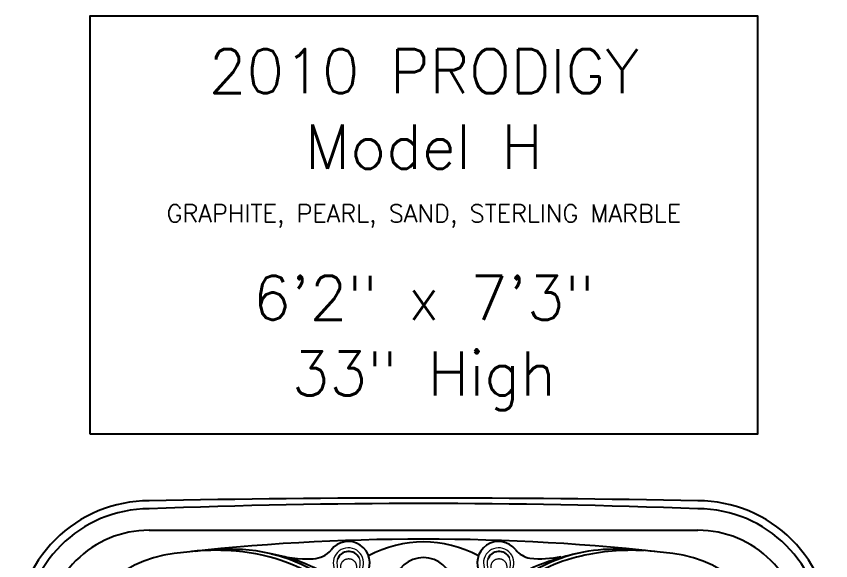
# Model space of a CAD drawing. Extents: x 649 to 723, y 631 to 778.
# Drawn here: x 649 to 722.9, y 729 to 778.4 of the extents above; entities that cross this region are included whole.
import ezdxf
from ezdxf.enums import TextEntityAlignment as Align

# ---------------------------------------------------------------- set-up
doc = ezdxf.new("R2010")
doc.units = 0
doc.header["$MEASUREMENT"] = 0
for name, color, linetype in [('1', 4, 'Continuous'), ('DIM', 3, 'Continuous'), ('DOMESTIC', 7, 'Continuous')]:
    doc.layers.add(name, color=color, linetype=linetype)
doc.styles.add('SIMPLEX', font='simplex')
doc.styles.get("Standard").update_dxf_attribs({"font": 'simplex.shx', "height": 20})

# ---------------------------------------------------------------- blocks, each defined once
blk = doc.blocks.new('air')
at = {"color": 4, "linetype": 'Continuous', "lineweight": 15}
for start, end in [(220.74925, 142.94939), (165.1969, 197.81316)]:
    blk.add_arc((0, 0), 1.375, start, end, dxfattribs=at)
at = {"layer": '1', "linetype": 'Continuous', "lineweight": 15}
blk.add_line((-1.521, -0.646), (-1.523, -0.644), dxfattribs=at)
at = {"layer": '1', "linetype": 'Continuous', "lineweight": 15, "flags": 128}
blk.add_lwpolyline([(-0.81, 0.621), (-0.905, 0.587), (-0.999, 0.549), (-1.092, 0.505), (-1.181, 0.456), (-1.267, 0.4), (-1.347, 0.337), (-1.405, 0.282), (-1.457, 0.221), (-1.487, 0.176), (-1.512, 0.128), (-1.531, 0.077), (-1.544, 0.02), (-1.546, -0.039), (-1.539, -0.097), (-1.522, -0.153), (-1.5, -0.203), (-1.472, -0.25), (-1.44, -0.294), (-1.381, -0.359), (-1.315, -0.416), (-1.244, -0.468), (-1.149, -0.525), (-1.05, -0.576), (-0.948, -0.619), (-0.844, -0.658)], dxfattribs=at)
at = {"layer": '1', "linetype": 'Continuous', "lineweight": 15}
for centre, radius, start, end in [((-0.734, -0.399), 1.272, 112.15451, 143.49306), ((-0.187, -1.448), 2.451, 102.04419, 114.76239), ((0.104, -2.603), 3.642, 92.06654, 102.72825), ((0.021, 0.084), 0.954, 70.89178, 92.89102), ((-1.223, -0.024), 0.655, 144.42758, 215.62657), ((-0.148, 0), 0.873, 137.35514, 181.57161), ((-0.741, 0.343), 1.261, 216.42071, 247.52709), ((-0.141, -0.046), 0.88, 178.58402, 220.15414), ((-0.154, 1.5), 2.557, 245.29398, 257.36736), ((0.073, 2.388), 3.473, 256.4351, 268.37401), ((0.016, -0.096), 0.988, 267.57895, 296.89008)]:
    blk.add_arc(centre, radius, start, end, dxfattribs=at)
at = {"layer": '1'}
for centre, radius, start, end in [((-0.036, -0.025), 1.076, 297.63931, 69.9241), ((-0.802, 0.605), 0.0177, 309.97699, 117.7542), ((-0.836, -0.631), 0.028, 253.52205, 38.07245)]:
    blk.add_arc(centre, radius, start, end, dxfattribs=at)
at = {"layer": '1', "color": 3, "linetype": 'Continuous', "lineweight": 15}
for points, knots in [([(-0.605, -0.743), (-0.647, -0.733), (-0.729, -0.712), (-0.85, -0.673), (-0.969, -0.629), (-1.086, -0.577), (-1.185, -0.524), (-1.266, -0.473), (-1.331, -0.426), (-1.391, -0.373), (-1.446, -0.315), (-1.494, -0.251), (-1.526, -0.192), (-1.545, -0.142), (-1.556, -0.103), (-1.563, -0.064), (-1.566, -0.024), (-1.564, 0.016), (-1.557, 0.056), (-1.546, 0.094), (-1.527, 0.144), (-1.495, 0.202), (-1.446, 0.266), (-1.391, 0.324), (-1.33, 0.376), (-1.266, 0.423), (-1.185, 0.475), (-1.087, 0.528), (-0.971, 0.58), (-0.851, 0.625), (-0.73, 0.663), (-0.648, 0.684), (-0.607, 0.694)], [0, 0, 0, 0, 0.049918, 0.099848, 0.149772, 0.199708, 0.249758, 0.281163, 0.312549, 0.343847, 0.375097, 0.406409, 0.43777, 0.453463, 0.469146, 0.48481, 0.500452, 0.516071, 0.531676, 0.547279, 0.562891, 0.594116, 0.625338, 0.65655, 0.687781, 0.719016, 0.750242, 0.800203, 0.850202, 0.900166, 0.950083, 1, 1, 1, 1]), ([(-0.607, 0.694), (-0.587, 0.699), (-0.548, 0.707), (-0.508, 0.711), (-0.488, 0.713)], [0, 0, 0, 0, 0.499996, 1, 1, 1, 1]), ([(-0.432, 0.718), (-0.441, 0.717), (-0.46, 0.716), (-0.479, 0.714), (-0.488, 0.713)], [0, 0, 0, 0, 0.503897, 1, 1, 1, 1]), ([(-0.302, 0.718), (-0.325, 0.719), (-0.368, 0.721), (-0.411, 0.719), (-0.432, 0.718)], [0, 0, 0, 0, 0.515264, 1, 1, 1, 1]), ([(-0.029, 0.638), (-0.052, 0.649), (-0.097, 0.671), (-0.163, 0.693), (-0.225, 0.708), (-0.265, 0.714), (-0.284, 0.716)], [0, 0, 0, 0, 0.2871549, 0.5493861, 0.7868935, 1, 1, 1, 1]), ([(0.36, -0.024), (0.359, 0.002), (0.358, 0.054), (0.345, 0.133), (0.33, 0.192), (0.317, 0.232), (0.31, 0.252), (0.302, 0.272), (0.293, 0.293), (0.284, 0.313), (0.274, 0.333), (0.257, 0.365), (0.23, 0.407), (0.191, 0.46), (0.145, 0.511), (0.092, 0.559), (0.034, 0.602), (-0.008, 0.626), (-0.029, 0.638)], [0, 0, 0, 0, 0.095821, 0.193894, 0.294492, 0.320678, 0.347244, 0.374185, 0.401486, 0.429141, 0.457148, 0.485334, 0.563526, 0.642838, 0.730397, 0.819135, 0.909028, 1, 1, 1, 1]), ([(-0.283, -0.76), (-0.263, -0.758), (-0.223, -0.752), (-0.162, -0.737), (-0.096, -0.715), (-0.053, -0.695), (-0.031, -0.684)], [0, 0, 0, 0, 0.219659, 0.459288, 0.719297, 1, 1, 1, 1]), ([(-0.031, -0.684), (-0.01, -0.672), (0.032, -0.65), (0.089, -0.608), (0.143, -0.56), (0.184, -0.515), (0.216, -0.474), (0.24, -0.44), (0.261, -0.405), (0.28, -0.37), (0.294, -0.339), (0.305, -0.314), (0.321, -0.272), (0.341, -0.206), (0.357, -0.114), (0.359, -0.054), (0.36, -0.024)], [0, 0, 0, 0, 0.089465, 0.177985, 0.265807, 0.356658, 0.40795, 0.458748, 0.509015, 0.558748, 0.607996, 0.633599, 0.659069, 0.775989, 0.88959, 1, 1, 1, 1]), ([(-0.469, -0.763), (-0.492, -0.761), (-0.538, -0.758), (-0.583, -0.748), (-0.605, -0.743)], [0, 0, 0, 0, 0.500007, 1, 1, 1, 1]), ([(-0.469, -0.763), (-0.458, -0.763), (-0.435, -0.765), (-0.412, -0.765), (-0.4, -0.765)], [0, 0, 0, 0, 0.497126, 1, 1, 1, 1])]:
    blk.add_open_spline(points, degree=3, knots=knots, dxfattribs=at)
for points in [[(-0.302, 0.718), (-0.284, 0.716)], [(-0.4, -0.765), (-0.303, -0.762)]]:
    blk.add_open_spline(points, degree=1, dxfattribs=at)
at = {"layer": '1', "linetype": 'Continuous', "lineweight": 15}
blk.add_open_spline([(-0.283, -0.76), (-0.303, -0.762)], degree=1, dxfattribs=at)
blk = doc.blocks.new('2010PRODIGY')
at = {"layer": '1', "color": 3}
blk.add_line((12.055, 84.261), (61.88, 84.261), dxfattribs=at)
at = {"layer": '1'}
for centre, radius, start, end in [((12.06, 74.877), 12.06, 89.99586, 180.00885), ((36.873, -1157.376), 1244.56, 88.848892, 91.142358), ((61.88, 74.879), 12.054, 359.98138, 90.02427), ((36.967, -114.036), 197.494, 83.41906, 96.58088), ((15.581, 71.354), 10.875, 96.59035, 174.94412), ((58.354, 71.355), 10.874, 5.05375, 83.41191)]:
    blk.add_arc(centre, radius, start, end, dxfattribs=at)
at = {"layer": '1', "color": 3}
for centre, radius, start, end in [((36.967, -567.423), 654.108, 87.817676, 92.182324), ((12.084, 74.836), 11.374, 90.12627, 179.71095), ((61.861, 74.865), 11.345, 0.05536, 89.92905), ((12.054, 74.881), 9.38, 89.99832, 180.03159), ((61.88, 74.881), 9.38, 359.99882, 90.00131), ((30.146, 81.297), 1.948, 241.91284, 143.2678), ((36.969, 72.868), 10.34, 61.2211, 118.79396), ((43.788, 81.297), 1.948, 37.23277, 298.09374), ((19.27, 54.737), 27.799, 88.68764, 96.93089), ((18.182, 64.544), 17.897, 84.30441, 96.14314), ((19.707, 67.896), 14.635, 50.41698, 89.21775), ((18.783, 65.997), 16.397, 52.41779, 85.88874), ((20.434, 67.065), 15.295, 54.89947, 79.76365), ((26.557, 94.928), 13.257, 255.11637, 271.73133), ((26.855, 83.97), 2.294, 272.55264, 318.91741), ((54.492, 67.355), 15.221, 103.02076, 128.75834), ((46.998, 83.853), 2.156, 219.71167, 259.89703), ((56.314, 58.256), 24.498, 102.37667, 107.98962), ((54.285, 67.575), 14.961, 88.71465, 102.43765), ((55.923, 61.285), 21.158, 87.18064, 102.71501), ((54.048, 43.735), 38.801, 84.22225, 89.15376), ((36.966, 79.103), 2.686, 285.15213, 254.85527), ((54.561, 67.208), 15.08, 102.62184, 128.61088), ((52.45, 69.029), 13.063, 106.4637, 122.89883), ((47.56, 90.482), 8.802, 263.86993, 282.5473)]:
    blk.add_arc(centre, radius, start, end, dxfattribs=at)
at = {"layer": '1', "rotation": 90}
for p in [(30.146, 81.297), (43.788, 81.297)]:
    blk.add_blockref('air', p, dxfattribs=at)

msp = doc.modelspace()

# ---------------------------------------------------------------- linework, layer by layer
at = {"layer": 'DIM', "color": 4}
msp.add_lwpolyline([(655.679, 740.46), (716.346, 740.46), (716.346, 778.365), (655.679, 778.365)], close=True, dxfattribs=at)

# ---------------------------------------------------------------- block references
at = {"layer": '1'}
msp.add_blockref('2010PRODIGY', (649.013, 647.46), dxfattribs=at)

# ---------------------------------------------------------------- texts
at = {"layer": 'DIM', "style": 'SIMPLEX'}
for s, p in [('2010 PRODIGY', (686.013, 771.389)), ('Model H', (686.013, 764.532)), ('6\'2" x 7\'3"', (686.013, 750.818)), ('33" High', (686.013, 743.96))]:
    msp.add_text(s, height=4, dxfattribs=at).set_placement(p, align=Align.CENTER)
at = {"layer": 'DOMESTIC', "color": 3}
msp.add_text('GRAPHITE, PEARL, SAND, STERLING MARBLE', height=1.6, dxfattribs=at).set_placement((686.013, 759.675), align=Align.CENTER)

doc.saveas('drawing.dxf')
